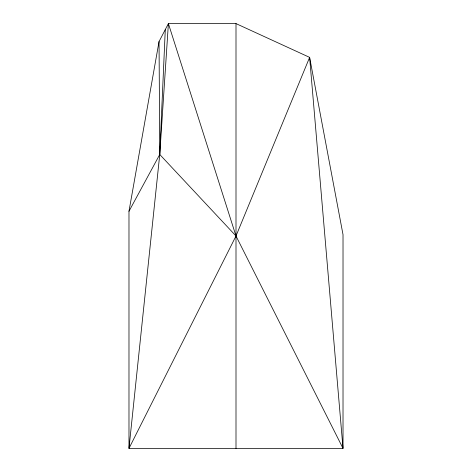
<?xml version="1.0" encoding="UTF-8"?>
<svg xmlns="http://www.w3.org/2000/svg" width="472" height="472" viewBox="0 0 472 472"><rect width="100%" height="100%" fill="white"/><g stroke="black" fill="none" stroke-linecap="round" stroke-linejoin="round"><path stroke-width="0.71" d="M165.283 29.588L159.754 154.492L128.98 448.4L343.02 448.4L343.02 234.649L309.62 57.377L236 23.6L168.398 23.6L159.04 41.566L128.98 211.267L128.98 448.4L236 236L309.62 57.377L343.02 448.4L236 236L168.398 23.6L159.754 154.492L128.98 211.267M236 236L159.754 154.492L159.04 41.566M236 23.6L236 448.4"/></g></svg>
